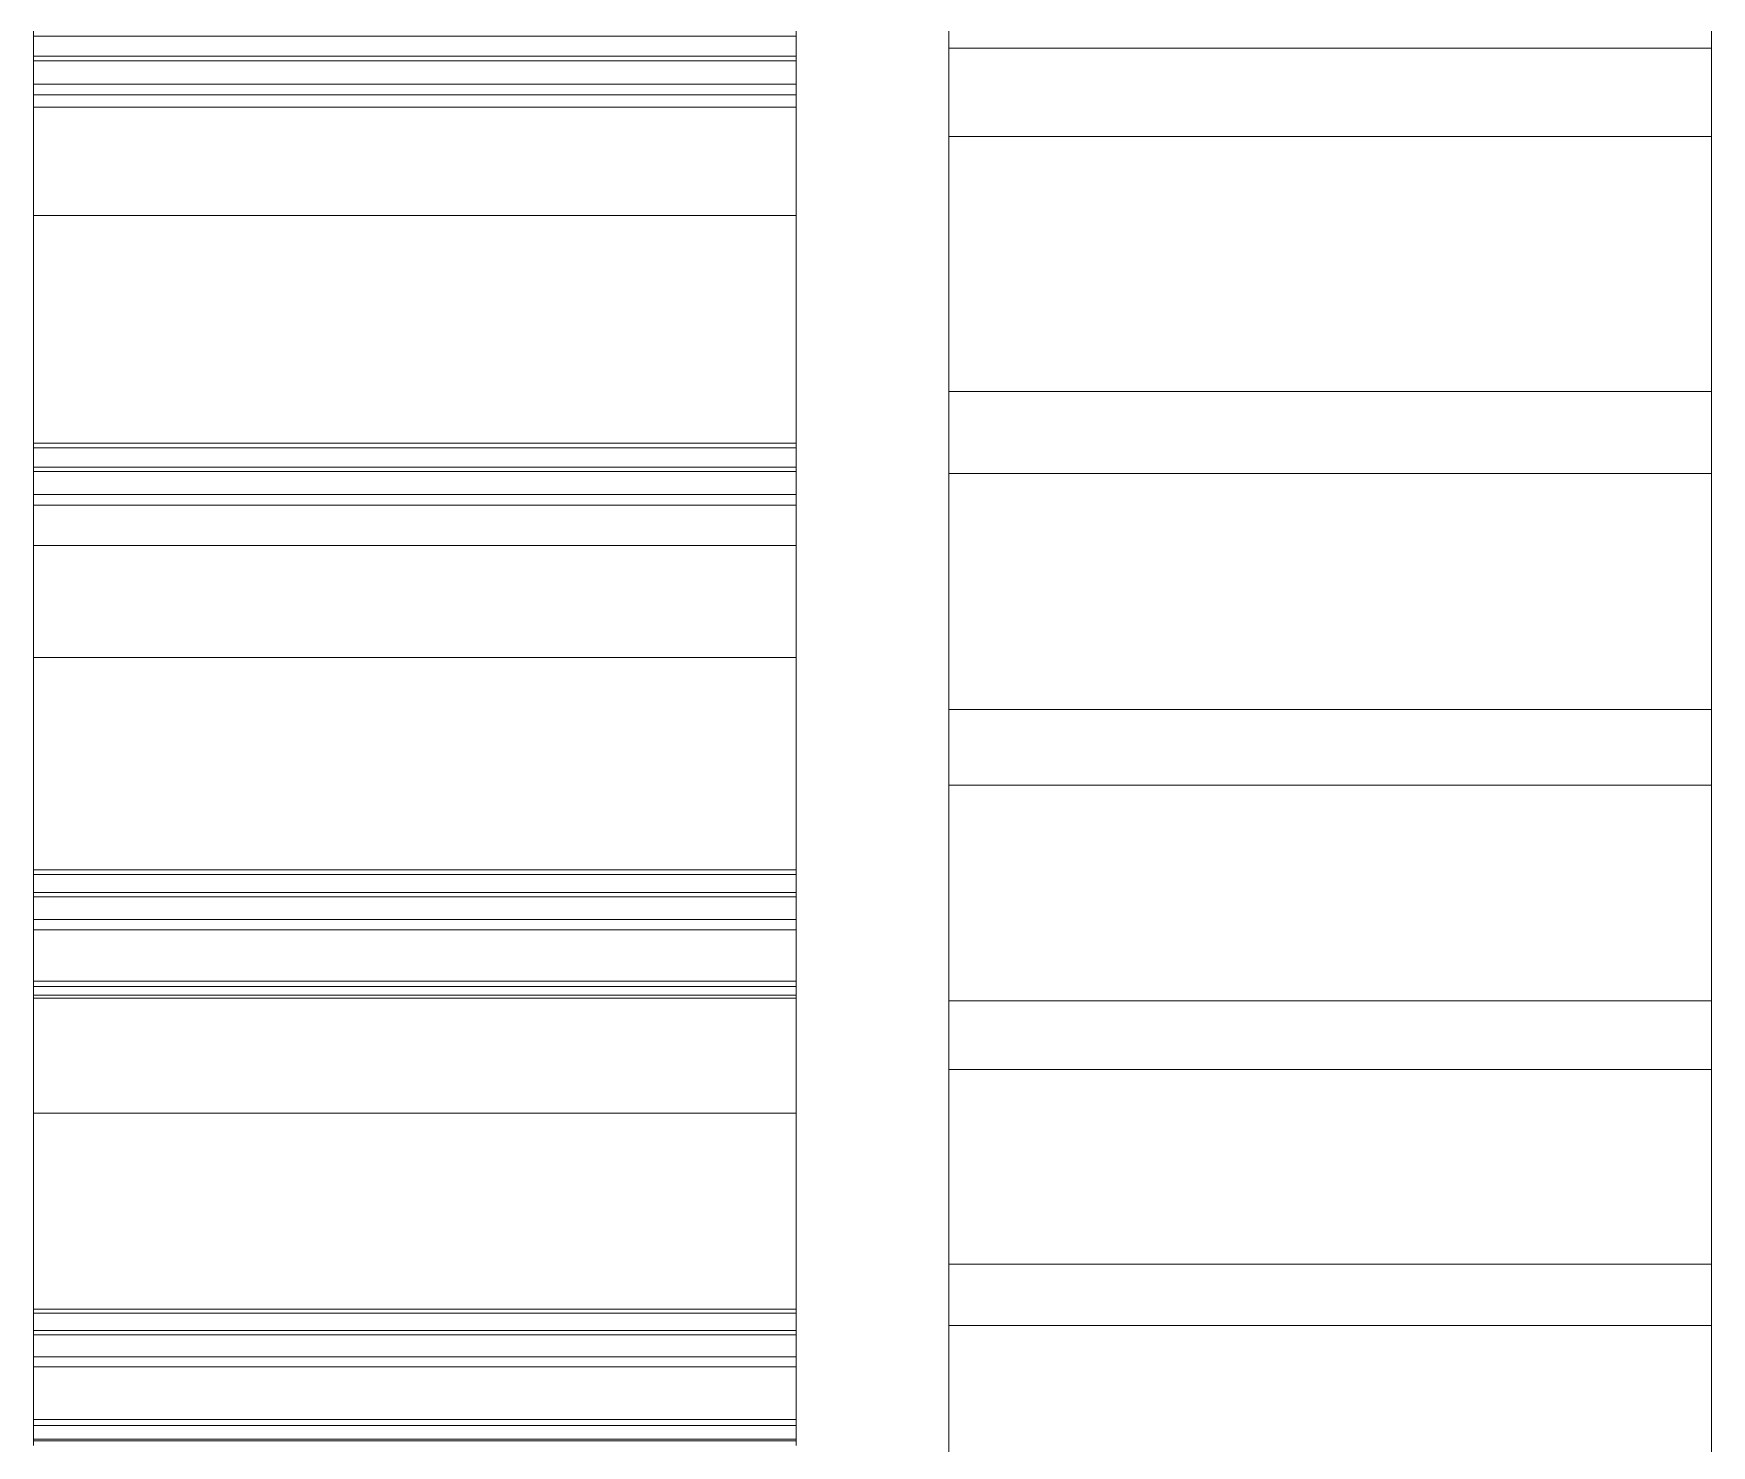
# Model space of a CAD drawing. Header units: millimetres. Extents: x 278858 to 279223, y 218711 to 219074.
# Drawn here: x 279164.13 to 279175.13, y 218934.01 to 218943.26 of the extents above; entities that cross this region are included whole.
import ezdxf

# ---------------------------------------------------------------- set-up
doc = ezdxf.new("R2010")
doc.units = ezdxf.units.MM
doc.header["$LTSCALE"] = 2
doc.layers.add('AM_9', color=251, linetype='Continuous', lineweight=15)

msp = doc.modelspace()

# ---------------------------------------------------------------- linework, layer by layer
at = {"layer": 'AM_9'}
for p, q in [((279164.131, 218943.244), (279164.131, 218943.277)), ((279164.131, 218943.112), (279164.131, 218943.244)), ((279164.131, 218943.244), (279169.131, 218943.244)), ((279169.131, 218943.277), (279169.131, 218943.244)), ((279169.131, 218943.244), (279169.131, 218943.112)), ((279170.131, 218943.221), (279170.131, 218943.277)), ((279175.131, 218943.277), (279175.131, 218943.221)), ((279170.131, 218943.164), (279170.131, 218943.221)), ((279170.131, 218943.164), (279170.131, 218942.586)), ((279170.131, 218943.164), (279175.131, 218943.164)), ((279175.131, 218943.221), (279175.131, 218943.164)), ((279175.131, 218942.586), (279175.131, 218943.164)), ((279164.131, 218943.082), (279164.131, 218943.112)), ((279164.131, 218943.112), (279169.131, 218943.112)), ((279164.131, 218942.929), (279164.131, 218943.082)), ((279164.131, 218943.082), (279169.131, 218943.082)), ((279169.131, 218943.112), (279169.131, 218943.082)), ((279169.131, 218943.082), (279169.131, 218942.929)), ((279164.131, 218942.86), (279164.131, 218942.929)), ((279164.131, 218942.929), (279169.131, 218942.929)), ((279169.131, 218942.929), (279169.131, 218942.86)), ((279164.131, 218942.86), (279164.131, 218942.778)), ((279164.131, 218942.86), (279169.131, 218942.86)), ((279169.131, 218942.778), (279169.131, 218942.86)), ((279164.131, 218942.778), (279164.131, 218942.069)), ((279164.131, 218942.778), (279169.131, 218942.778)), ((279169.131, 218942.069), (279169.131, 218942.778)), ((279170.131, 218942.554), (279170.131, 218942.586)), ((279170.131, 218942.586), (279175.131, 218942.586)), ((279175.131, 218942.586), (279175.131, 218942.554)), ((279170.131, 218942.512), (279170.131, 218942.554)), ((279170.131, 218942.47), (279170.131, 218942.512)), ((279170.131, 218942.428), (279170.131, 218942.47)), ((279175.131, 218942.554), (279175.131, 218942.512)), ((279175.131, 218942.512), (279175.131, 218942.47)), ((279175.131, 218942.47), (279175.131, 218942.428)), ((279170.131, 218942.385), (279170.131, 218942.428)), ((279170.131, 218942.342), (279170.131, 218942.385)), ((279175.131, 218942.428), (279175.131, 218942.385)), ((279175.131, 218942.385), (279175.131, 218942.342)), ((279170.131, 218942.298), (279170.131, 218942.342)), ((279170.131, 218942.254), (279170.131, 218942.298)), ((279170.131, 218942.209), (279170.131, 218942.254)), ((279175.131, 218942.342), (279175.131, 218942.298)), ((279175.131, 218942.298), (279175.131, 218942.254)), ((279175.131, 218942.254), (279175.131, 218942.209)), ((279170.131, 218942.163), (279170.131, 218942.209)), ((279170.131, 218942.117), (279170.131, 218942.163)), ((279175.131, 218942.209), (279175.131, 218942.163)), ((279175.131, 218942.163), (279175.131, 218942.117)), ((279164.131, 218942.021), (279164.131, 218942.069)), ((279164.131, 218942.069), (279169.131, 218942.069)), ((279164.131, 218941.974), (279164.131, 218942.021)), ((279169.131, 218942.069), (279169.131, 218942.021)), ((279169.131, 218942.021), (279169.131, 218941.974)), ((279170.131, 218942.071), (279170.131, 218942.117)), ((279170.131, 218942.024), (279170.131, 218942.071)), ((279170.131, 218941.976), (279170.131, 218942.024)), ((279175.131, 218942.117), (279175.131, 218942.071)), ((279175.131, 218942.071), (279175.131, 218942.024)), ((279175.131, 218942.024), (279175.131, 218941.976)), ((279164.131, 218941.927), (279164.131, 218941.974)), ((279164.131, 218941.881), (279164.131, 218941.927)), ((279169.131, 218941.974), (279169.131, 218941.927)), ((279169.131, 218941.927), (279169.131, 218941.881)), ((279170.131, 218941.928), (279170.131, 218941.976)), ((279170.131, 218941.879), (279170.131, 218941.928)), ((279175.131, 218941.976), (279175.131, 218941.928)), ((279175.131, 218941.928), (279175.131, 218941.879)), ((279164.131, 218941.835), (279164.131, 218941.881)), ((279164.131, 218941.79), (279164.131, 218941.835)), ((279169.131, 218941.881), (279169.131, 218941.835)), ((279169.131, 218941.835), (279169.131, 218941.79)), ((279170.131, 218941.83), (279170.131, 218941.879)), ((279170.131, 218941.781), (279170.131, 218941.83)), ((279175.131, 218941.879), (279175.131, 218941.83)), ((279175.131, 218941.83), (279175.131, 218941.781)), ((279164.131, 218941.746), (279164.131, 218941.79)), ((279164.131, 218941.702), (279164.131, 218941.746)), ((279164.131, 218941.658), (279164.131, 218941.702)), ((279169.131, 218941.79), (279169.131, 218941.746)), ((279169.131, 218941.746), (279169.131, 218941.702)), ((279169.131, 218941.702), (279169.131, 218941.658)), ((279170.131, 218941.73), (279170.131, 218941.781)), ((279170.131, 218941.68), (279170.131, 218941.73)), ((279175.131, 218941.781), (279175.131, 218941.73)), ((279175.131, 218941.73), (279175.131, 218941.68)), ((279164.131, 218941.615), (279164.131, 218941.658)), ((279164.131, 218941.572), (279164.131, 218941.615)), ((279169.131, 218941.658), (279169.131, 218941.615)), ((279169.131, 218941.615), (279169.131, 218941.572)), ((279170.131, 218941.628), (279170.131, 218941.68)), ((279170.131, 218941.577), (279170.131, 218941.628)), ((279175.131, 218941.68), (279175.131, 218941.628)), ((279175.131, 218941.628), (279175.131, 218941.577)), ((279164.131, 218941.53), (279164.131, 218941.572)), ((279164.131, 218941.489), (279164.131, 218941.53)), ((279164.131, 218941.448), (279164.131, 218941.489)), ((279169.131, 218941.572), (279169.131, 218941.53)), ((279169.131, 218941.53), (279169.131, 218941.489)), ((279169.131, 218941.489), (279169.131, 218941.448)), ((279170.131, 218941.524), (279170.131, 218941.577)), ((279170.131, 218941.472), (279170.131, 218941.524)), ((279170.131, 218941.418), (279170.131, 218941.472)), ((279175.131, 218941.577), (279175.131, 218941.524)), ((279175.131, 218941.524), (279175.131, 218941.472)), ((279175.131, 218941.472), (279175.131, 218941.418)), ((279164.131, 218941.407), (279164.131, 218941.448)), ((279164.131, 218941.367), (279164.131, 218941.407)), ((279164.131, 218941.327), (279164.131, 218941.367)), ((279169.131, 218941.448), (279169.131, 218941.407)), ((279169.131, 218941.407), (279169.131, 218941.367)), ((279169.131, 218941.367), (279169.131, 218941.327)), ((279170.131, 218941.364), (279170.131, 218941.418)), ((279170.131, 218941.31), (279170.131, 218941.364)), ((279175.131, 218941.418), (279175.131, 218941.364)), ((279175.131, 218941.364), (279175.131, 218941.31)), ((279164.131, 218941.288), (279164.131, 218941.327)), ((279164.131, 218941.25), (279164.131, 218941.288)), ((279169.131, 218941.327), (279169.131, 218941.288)), ((279169.131, 218941.288), (279169.131, 218941.25)), ((279170.131, 218941.255), (279170.131, 218941.31)), ((279170.131, 218941.199), (279170.131, 218941.255)), ((279175.131, 218941.31), (279175.131, 218941.255)), ((279175.131, 218941.255), (279175.131, 218941.199)), ((279164.131, 218941.211), (279164.131, 218941.25)), ((279164.131, 218941.174), (279164.131, 218941.211)), ((279164.131, 218941.137), (279164.131, 218941.174)), ((279169.131, 218941.25), (279169.131, 218941.211)), ((279169.131, 218941.211), (279169.131, 218941.174)), ((279169.131, 218941.174), (279169.131, 218941.137)), ((279170.131, 218941.143), (279170.131, 218941.199)), ((279170.131, 218941.087), (279170.131, 218941.143)), ((279175.131, 218941.199), (279175.131, 218941.143)), ((279175.131, 218941.143), (279175.131, 218941.087)), ((279164.131, 218941.1), (279164.131, 218941.137)), ((279164.131, 218941.064), (279164.131, 218941.1)), ((279164.131, 218941.028), (279164.131, 218941.064)), ((279169.131, 218941.137), (279169.131, 218941.1)), ((279169.131, 218941.1), (279169.131, 218941.064)), ((279169.131, 218941.064), (279169.131, 218941.028)), ((279170.131, 218941.03), (279170.131, 218941.087)), ((279175.131, 218941.087), (279175.131, 218941.03)), ((279164.131, 218940.993), (279164.131, 218941.028)), ((279164.131, 218940.958), (279164.131, 218940.993)), ((279164.131, 218940.923), (279164.131, 218940.958)), ((279164.131, 218940.89), (279164.131, 218940.923)), ((279169.131, 218941.028), (279169.131, 218940.993)), ((279169.131, 218940.993), (279169.131, 218940.958)), ((279169.131, 218940.958), (279169.131, 218940.923)), ((279169.131, 218940.923), (279169.131, 218940.89)), ((279170.131, 218940.972), (279170.131, 218941.03)), ((279170.131, 218940.914), (279170.131, 218940.972)), ((279175.131, 218941.03), (279175.131, 218940.972)), ((279175.131, 218940.972), (279175.131, 218940.914)), ((279164.131, 218940.856), (279164.131, 218940.89)), ((279164.131, 218940.823), (279164.131, 218940.856)), ((279164.131, 218940.791), (279164.131, 218940.823)), ((279169.131, 218940.89), (279169.131, 218940.856)), ((279169.131, 218940.856), (279169.131, 218940.823)), ((279169.131, 218940.823), (279169.131, 218940.791)), ((279170.131, 218940.914), (279170.131, 218940.376)), ((279170.131, 218940.914), (279175.131, 218940.914)), ((279175.131, 218940.376), (279175.131, 218940.914)), ((279164.131, 218940.759), (279164.131, 218940.791)), ((279164.131, 218940.727), (279164.131, 218940.759)), ((279164.131, 218940.696), (279164.131, 218940.727)), ((279169.131, 218940.791), (279169.131, 218940.759)), ((279169.131, 218940.759), (279169.131, 218940.727)), ((279169.131, 218940.727), (279169.131, 218940.696)), ((279164.131, 218940.665), (279164.131, 218940.696)), ((279164.131, 218940.635), (279164.131, 218940.665)), ((279164.131, 218940.605), (279164.131, 218940.635)), ((279164.131, 218940.576), (279164.131, 218940.605)), ((279169.131, 218940.696), (279169.131, 218940.665)), ((279169.131, 218940.665), (279169.131, 218940.635)), ((279169.131, 218940.635), (279169.131, 218940.605)), ((279169.131, 218940.605), (279169.131, 218940.576)), ((279164.131, 218940.545), (279164.131, 218940.576)), ((279164.131, 218940.576), (279169.131, 218940.576)), ((279164.131, 218940.418), (279164.131, 218940.545)), ((279164.131, 218940.545), (279169.131, 218940.545)), ((279169.131, 218940.576), (279169.131, 218940.545)), ((279169.131, 218940.545), (279169.131, 218940.418)), ((279164.131, 218940.389), (279164.131, 218940.418)), ((279164.131, 218940.418), (279169.131, 218940.418)), ((279164.131, 218940.238), (279164.131, 218940.389)), ((279164.131, 218940.389), (279169.131, 218940.389)), ((279169.131, 218940.418), (279169.131, 218940.389)), ((279169.131, 218940.389), (279169.131, 218940.238)), ((279170.131, 218940.338), (279170.131, 218940.376)), ((279170.131, 218940.376), (279175.131, 218940.376)), ((279175.131, 218940.376), (279175.131, 218940.338)), ((279170.131, 218940.293), (279170.131, 218940.338)), ((279170.131, 218940.248), (279170.131, 218940.293)), ((279175.131, 218940.338), (279175.131, 218940.293)), ((279175.131, 218940.293), (279175.131, 218940.248)), ((279164.131, 218940.17), (279164.131, 218940.238)), ((279164.131, 218940.238), (279169.131, 218940.238)), ((279164.131, 218940.17), (279164.131, 218939.905)), ((279164.131, 218940.17), (279169.131, 218940.17)), ((279169.131, 218940.238), (279169.131, 218940.17)), ((279169.131, 218939.905), (279169.131, 218940.17)), ((279170.131, 218940.202), (279170.131, 218940.248)), ((279170.131, 218940.156), (279170.131, 218940.202)), ((279170.131, 218940.109), (279170.131, 218940.156)), ((279175.131, 218940.248), (279175.131, 218940.202)), ((279175.131, 218940.202), (279175.131, 218940.156)), ((279175.131, 218940.156), (279175.131, 218940.109)), ((279170.131, 218940.062), (279170.131, 218940.109)), ((279170.131, 218940.014), (279170.131, 218940.062)), ((279175.131, 218940.109), (279175.131, 218940.062)), ((279175.131, 218940.062), (279175.131, 218940.014)), ((279170.131, 218939.966), (279170.131, 218940.014)), ((279170.131, 218939.917), (279170.131, 218939.966)), ((279175.131, 218940.014), (279175.131, 218939.966)), ((279175.131, 218939.966), (279175.131, 218939.917)), ((279164.131, 218939.905), (279164.131, 218939.171)), ((279164.131, 218939.905), (279169.131, 218939.905)), ((279169.131, 218939.171), (279169.131, 218939.905)), ((279170.131, 218939.868), (279170.131, 218939.917)), ((279170.131, 218939.818), (279170.131, 218939.868)), ((279175.131, 218939.917), (279175.131, 218939.868)), ((279175.131, 218939.868), (279175.131, 218939.818)), ((279170.131, 218939.767), (279170.131, 218939.818)), ((279170.131, 218939.716), (279170.131, 218939.767)), ((279170.131, 218939.665), (279170.131, 218939.716)), ((279175.131, 218939.818), (279175.131, 218939.767)), ((279175.131, 218939.767), (279175.131, 218939.716)), ((279175.131, 218939.716), (279175.131, 218939.665)), ((279170.131, 218939.613), (279170.131, 218939.665)), ((279170.131, 218939.56), (279170.131, 218939.613)), ((279175.131, 218939.665), (279175.131, 218939.613)), ((279175.131, 218939.613), (279175.131, 218939.56)), ((279170.131, 218939.507), (279170.131, 218939.56)), ((279170.131, 218939.453), (279170.131, 218939.507)), ((279175.131, 218939.56), (279175.131, 218939.507)), ((279175.131, 218939.507), (279175.131, 218939.453)), ((279170.131, 218939.399), (279170.131, 218939.453)), ((279170.131, 218939.345), (279170.131, 218939.399)), ((279175.131, 218939.453), (279175.131, 218939.399)), ((279175.131, 218939.399), (279175.131, 218939.345)), ((279170.131, 218939.289), (279170.131, 218939.345)), ((279170.131, 218939.234), (279170.131, 218939.289)), ((279175.131, 218939.345), (279175.131, 218939.289)), ((279175.131, 218939.289), (279175.131, 218939.234)), ((279164.131, 218939.126), (279164.131, 218939.171)), ((279164.131, 218939.171), (279169.131, 218939.171)), ((279169.131, 218939.171), (279169.131, 218939.126)), ((279170.131, 218939.177), (279170.131, 218939.234)), ((279170.131, 218939.121), (279170.131, 218939.177)), ((279175.131, 218939.234), (279175.131, 218939.177)), ((279175.131, 218939.177), (279175.131, 218939.121)), ((279164.131, 218939.081), (279164.131, 218939.126)), ((279164.131, 218939.038), (279164.131, 218939.081)), ((279169.131, 218939.126), (279169.131, 218939.081)), ((279169.131, 218939.081), (279169.131, 218939.038)), ((279170.131, 218939.063), (279170.131, 218939.121)), ((279170.131, 218939.005), (279170.131, 218939.063)), ((279175.131, 218939.121), (279175.131, 218939.063)), ((279175.131, 218939.063), (279175.131, 218939.005)), ((279164.131, 218938.994), (279164.131, 218939.038)), ((279164.131, 218938.952), (279164.131, 218938.994)), ((279164.131, 218938.909), (279164.131, 218938.952)), ((279169.131, 218939.038), (279169.131, 218938.994)), ((279169.131, 218938.994), (279169.131, 218938.952)), ((279169.131, 218938.952), (279169.131, 218938.909)), ((279170.131, 218938.947), (279170.131, 218939.005)), ((279170.131, 218938.888), (279170.131, 218938.947)), ((279175.131, 218939.005), (279175.131, 218938.947)), ((279175.131, 218938.947), (279175.131, 218938.888)), ((279164.131, 218938.867), (279164.131, 218938.909)), ((279164.131, 218938.826), (279164.131, 218938.867)), ((279169.131, 218938.909), (279169.131, 218938.867)), ((279169.131, 218938.867), (279169.131, 218938.826)), ((279170.131, 218938.829), (279170.131, 218938.888)), ((279175.131, 218938.888), (279175.131, 218938.829)), ((279164.131, 218938.785), (279164.131, 218938.826)), ((279164.131, 218938.745), (279164.131, 218938.785)), ((279164.131, 218938.705), (279164.131, 218938.745)), ((279169.131, 218938.826), (279169.131, 218938.785)), ((279169.131, 218938.785), (279169.131, 218938.745)), ((279169.131, 218938.745), (279169.131, 218938.705)), ((279170.131, 218938.829), (279170.131, 218938.334)), ((279170.131, 218938.829), (279175.131, 218938.829)), ((279175.131, 218938.334), (279175.131, 218938.829)), ((279164.131, 218938.666), (279164.131, 218938.705)), ((279164.131, 218938.627), (279164.131, 218938.666)), ((279164.131, 218938.588), (279164.131, 218938.627)), ((279169.131, 218938.705), (279169.131, 218938.666)), ((279169.131, 218938.666), (279169.131, 218938.627)), ((279169.131, 218938.627), (279169.131, 218938.588)), ((279164.131, 218938.55), (279164.131, 218938.588)), ((279164.131, 218938.513), (279164.131, 218938.55)), ((279164.131, 218938.476), (279164.131, 218938.513)), ((279169.131, 218938.588), (279169.131, 218938.55)), ((279169.131, 218938.55), (279169.131, 218938.513)), ((279169.131, 218938.513), (279169.131, 218938.476)), ((279164.131, 218938.44), (279164.131, 218938.476)), ((279164.131, 218938.404), (279164.131, 218938.44)), ((279164.131, 218938.368), (279164.131, 218938.404)), ((279169.131, 218938.476), (279169.131, 218938.44)), ((279169.131, 218938.44), (279169.131, 218938.404)), ((279169.131, 218938.404), (279169.131, 218938.368)), ((279164.131, 218938.333), (279164.131, 218938.368)), ((279164.131, 218938.298), (279164.131, 218938.333)), ((279164.131, 218938.264), (279164.131, 218938.298)), ((279169.131, 218938.368), (279169.131, 218938.333)), ((279169.131, 218938.333), (279169.131, 218938.298)), ((279169.131, 218938.298), (279169.131, 218938.264)), ((279170.131, 218938.32), (279170.131, 218938.334)), ((279170.131, 218938.334), (279175.131, 218938.334)), ((279170.131, 218938.273), (279170.131, 218938.32)), ((279175.131, 218938.334), (279175.131, 218938.32)), ((279175.131, 218938.32), (279175.131, 218938.273)), ((279164.131, 218938.23), (279164.131, 218938.264)), ((279164.131, 218938.197), (279164.131, 218938.23)), ((279164.131, 218938.164), (279164.131, 218938.197)), ((279169.131, 218938.264), (279169.131, 218938.23)), ((279169.131, 218938.23), (279169.131, 218938.197)), ((279169.131, 218938.197), (279169.131, 218938.164)), ((279170.131, 218938.225), (279170.131, 218938.273)), ((279170.131, 218938.176), (279170.131, 218938.225)), ((279170.131, 218938.127), (279170.131, 218938.176)), ((279175.131, 218938.273), (279175.131, 218938.225)), ((279175.131, 218938.225), (279175.131, 218938.176)), ((279175.131, 218938.176), (279175.131, 218938.127)), ((279164.131, 218938.132), (279164.131, 218938.164)), ((279164.131, 218938.1), (279164.131, 218938.132)), ((279164.131, 218938.069), (279164.131, 218938.1)), ((279164.131, 218938.038), (279164.131, 218938.069)), ((279169.131, 218938.164), (279169.131, 218938.132)), ((279169.131, 218938.132), (279169.131, 218938.1)), ((279169.131, 218938.1), (279169.131, 218938.069)), ((279169.131, 218938.069), (279169.131, 218938.038)), ((279170.131, 218938.078), (279170.131, 218938.127)), ((279170.131, 218938.028), (279170.131, 218938.078)), ((279175.131, 218938.127), (279175.131, 218938.078)), ((279175.131, 218938.078), (279175.131, 218938.028)), ((279164.131, 218938.007), (279164.131, 218938.038)), ((279164.131, 218937.977), (279164.131, 218938.007)), ((279164.131, 218937.947), (279164.131, 218937.977)), ((279169.131, 218938.038), (279169.131, 218938.007)), ((279169.131, 218938.007), (279169.131, 218937.977)), ((279169.131, 218937.977), (279169.131, 218937.947)), ((279170.131, 218937.978), (279170.131, 218938.028)), ((279170.131, 218937.927), (279170.131, 218937.978)), ((279175.131, 218938.028), (279175.131, 218937.978)), ((279175.131, 218937.978), (279175.131, 218937.927)), ((279164.131, 218937.918), (279164.131, 218937.947)), ((279164.131, 218937.889), (279164.131, 218937.918)), ((279164.131, 218937.861), (279164.131, 218937.889)), ((279164.131, 218937.833), (279164.131, 218937.861)), ((279169.131, 218937.947), (279169.131, 218937.918)), ((279169.131, 218937.918), (279169.131, 218937.889)), ((279169.131, 218937.889), (279169.131, 218937.861)), ((279169.131, 218937.861), (279169.131, 218937.833)), ((279170.131, 218937.875), (279170.131, 218937.927)), ((279170.131, 218937.823), (279170.131, 218937.875)), ((279175.131, 218937.927), (279175.131, 218937.875)), ((279175.131, 218937.875), (279175.131, 218937.823)), ((279164.131, 218937.806), (279164.131, 218937.833)), ((279164.131, 218937.778), (279164.131, 218937.806)), ((279164.131, 218937.749), (279164.131, 218937.778)), ((279164.131, 218937.778), (279169.131, 218937.778)), ((279164.131, 218937.629), (279164.131, 218937.749)), ((279164.131, 218937.749), (279169.131, 218937.749)), ((279169.131, 218937.833), (279169.131, 218937.806)), ((279169.131, 218937.806), (279169.131, 218937.778)), ((279169.131, 218937.778), (279169.131, 218937.749)), ((279169.131, 218937.749), (279169.131, 218937.629)), ((279170.131, 218937.77), (279170.131, 218937.823)), ((279170.131, 218937.717), (279170.131, 218937.77)), ((279175.131, 218937.823), (279175.131, 218937.77)), ((279175.131, 218937.77), (279175.131, 218937.717)), ((279164.131, 218937.601), (279164.131, 218937.629)), ((279164.131, 218937.629), (279169.131, 218937.629)), ((279169.131, 218937.629), (279169.131, 218937.601)), ((279170.131, 218937.664), (279170.131, 218937.717)), ((279170.131, 218937.61), (279170.131, 218937.664)), ((279175.131, 218937.717), (279175.131, 218937.664)), ((279175.131, 218937.664), (279175.131, 218937.61)), ((279164.131, 218937.452), (279164.131, 218937.601)), ((279164.131, 218937.601), (279169.131, 218937.601)), ((279169.131, 218937.601), (279169.131, 218937.452)), ((279170.131, 218937.555), (279170.131, 218937.61)), ((279170.131, 218937.5), (279170.131, 218937.555)), ((279175.131, 218937.61), (279175.131, 218937.555)), ((279175.131, 218937.555), (279175.131, 218937.5)), ((279164.131, 218937.385), (279164.131, 218937.452)), ((279164.131, 218937.452), (279169.131, 218937.452)), ((279169.131, 218937.452), (279169.131, 218937.385)), ((279170.131, 218937.444), (279170.131, 218937.5)), ((279170.131, 218937.388), (279170.131, 218937.444)), ((279175.131, 218937.5), (279175.131, 218937.444)), ((279175.131, 218937.444), (279175.131, 218937.388)), ((279164.131, 218937.385), (279164.131, 218937.049)), ((279164.131, 218937.385), (279169.131, 218937.385)), ((279169.131, 218937.049), (279169.131, 218937.385)), ((279170.131, 218937.331), (279170.131, 218937.388)), ((279170.131, 218937.274), (279170.131, 218937.331)), ((279175.131, 218937.388), (279175.131, 218937.331)), ((279175.131, 218937.331), (279175.131, 218937.274)), ((279170.131, 218937.216), (279170.131, 218937.274)), ((279170.131, 218937.157), (279170.131, 218937.216)), ((279175.131, 218937.274), (279175.131, 218937.216)), ((279175.131, 218937.216), (279175.131, 218937.157)), ((279170.131, 218937.099), (279170.131, 218937.157)), ((279170.131, 218937.039), (279170.131, 218937.099)), ((279175.131, 218937.157), (279175.131, 218937.099)), ((279175.131, 218937.099), (279175.131, 218937.039)), ((279164.131, 218937.014), (279164.131, 218937.049)), ((279164.131, 218937.049), (279169.131, 218937.049)), ((279164.131, 218936.957), (279164.131, 218937.014)), ((279164.131, 218937.014), (279169.131, 218937.014)), ((279169.131, 218937.049), (279169.131, 218937.014)), ((279169.131, 218937.014), (279169.131, 218936.957)), ((279170.131, 218936.979), (279170.131, 218937.039)), ((279170.131, 218936.919), (279170.131, 218936.979)), ((279175.131, 218937.039), (279175.131, 218936.979)), ((279175.131, 218936.979), (279175.131, 218936.919)), ((279164.131, 218936.956), (279164.131, 218936.957)), ((279164.131, 218936.957), (279164.131, 218936.957)), ((279164.131, 218936.957), (279164.131, 218936.957)), ((279164.131, 218936.957), (279164.131, 218936.957)), ((279164.131, 218936.957), (279169.131, 218936.957)), ((279164.131, 218936.955), (279164.131, 218936.956)), ((279164.131, 218936.954), (279164.131, 218936.955)), ((279164.131, 218936.953), (279164.131, 218936.954)), ((279164.131, 218936.952), (279164.131, 218936.953)), ((279164.131, 218936.95), (279164.131, 218936.952)), ((279164.131, 218936.948), (279164.131, 218936.95)), ((279164.131, 218936.946), (279164.131, 218936.948)), ((279164.131, 218936.944), (279164.131, 218936.946)), ((279164.131, 218936.941), (279164.131, 218936.944)), ((279164.131, 218936.938), (279164.131, 218936.941)), ((279164.131, 218936.938), (279164.131, 218936.183)), ((279164.131, 218936.938), (279169.131, 218936.938)), ((279169.131, 218936.957), (279169.131, 218936.956)), ((279169.131, 218936.957), (279169.131, 218936.957)), ((279169.131, 218936.957), (279169.131, 218936.957)), ((279169.131, 218936.957), (279169.131, 218936.957)), ((279169.131, 218936.956), (279169.131, 218936.955)), ((279169.131, 218936.955), (279169.131, 218936.954)), ((279169.131, 218936.954), (279169.131, 218936.953)), ((279169.131, 218936.953), (279169.131, 218936.952)), ((279169.131, 218936.952), (279169.131, 218936.95)), ((279169.131, 218936.95), (279169.131, 218936.948)), ((279169.131, 218936.948), (279169.131, 218936.946)), ((279169.131, 218936.946), (279169.131, 218936.944)), ((279169.131, 218936.944), (279169.131, 218936.941)), ((279169.131, 218936.941), (279169.131, 218936.938)), ((279169.131, 218936.183), (279169.131, 218936.938)), ((279170.131, 218936.919), (279170.131, 218936.469)), ((279170.131, 218936.919), (279175.131, 218936.919)), ((279175.131, 218936.469), (279175.131, 218936.919)), ((279170.131, 218936.419), (279170.131, 218936.469)), ((279170.131, 218936.469), (279170.131, 218936.469)), ((279170.131, 218936.469), (279175.131, 218936.469)), ((279170.131, 218936.369), (279170.131, 218936.419)), ((279175.131, 218936.469), (279175.131, 218936.419)), ((279175.131, 218936.469), (279175.131, 218936.469)), ((279175.131, 218936.419), (279175.131, 218936.369)), ((279170.131, 218936.318), (279170.131, 218936.369)), ((279170.131, 218936.267), (279170.131, 218936.318)), ((279175.131, 218936.369), (279175.131, 218936.318)), ((279175.131, 218936.318), (279175.131, 218936.267)), ((279170.131, 218936.215), (279170.131, 218936.267)), ((279170.131, 218936.163), (279170.131, 218936.215)), ((279175.131, 218936.267), (279175.131, 218936.215)), ((279175.131, 218936.215), (279175.131, 218936.163)), ((279164.131, 218936.141), (279164.131, 218936.183)), ((279164.131, 218936.183), (279169.131, 218936.183)), ((279164.131, 218936.1), (279164.131, 218936.141)), ((279164.131, 218936.059), (279164.131, 218936.1)), ((279169.131, 218936.183), (279169.131, 218936.141)), ((279169.131, 218936.141), (279169.131, 218936.1)), ((279169.131, 218936.1), (279169.131, 218936.059)), ((279170.131, 218936.11), (279170.131, 218936.163)), ((279170.131, 218936.057), (279170.131, 218936.11)), ((279175.131, 218936.163), (279175.131, 218936.11)), ((279175.131, 218936.11), (279175.131, 218936.057)), ((279164.131, 218936.019), (279164.131, 218936.059)), ((279164.131, 218935.979), (279164.131, 218936.019)), ((279164.131, 218935.94), (279164.131, 218935.979)), ((279169.131, 218936.059), (279169.131, 218936.019)), ((279169.131, 218936.019), (279169.131, 218935.979)), ((279169.131, 218935.979), (279169.131, 218935.94)), ((279170.131, 218936.003), (279170.131, 218936.057)), ((279170.131, 218935.948), (279170.131, 218936.003)), ((279175.131, 218936.057), (279175.131, 218936.003)), ((279175.131, 218936.003), (279175.131, 218935.948)), ((279164.131, 218935.901), (279164.131, 218935.94)), ((279164.131, 218935.863), (279164.131, 218935.901)), ((279164.131, 218935.825), (279164.131, 218935.863)), ((279169.131, 218935.94), (279169.131, 218935.901)), ((279169.131, 218935.901), (279169.131, 218935.863)), ((279169.131, 218935.863), (279169.131, 218935.825)), ((279170.131, 218935.893), (279170.131, 218935.948)), ((279170.131, 218935.838), (279170.131, 218935.893)), ((279175.131, 218935.948), (279175.131, 218935.893)), ((279175.131, 218935.893), (279175.131, 218935.838)), ((279164.131, 218935.788), (279164.131, 218935.825)), ((279164.131, 218935.751), (279164.131, 218935.788)), ((279164.131, 218935.714), (279164.131, 218935.751)), ((279169.131, 218935.825), (279169.131, 218935.788)), ((279169.131, 218935.788), (279169.131, 218935.751)), ((279169.131, 218935.751), (279169.131, 218935.714)), ((279170.131, 218935.782), (279170.131, 218935.838)), ((279170.131, 218935.725), (279170.131, 218935.782)), ((279175.131, 218935.838), (279175.131, 218935.782)), ((279175.131, 218935.782), (279175.131, 218935.725)), ((279164.131, 218935.678), (279164.131, 218935.714)), ((279164.131, 218935.643), (279164.131, 218935.678)), ((279164.131, 218935.608), (279164.131, 218935.643)), ((279169.131, 218935.714), (279169.131, 218935.678)), ((279169.131, 218935.678), (279169.131, 218935.643)), ((279169.131, 218935.643), (279169.131, 218935.608)), ((279170.131, 218935.668), (279170.131, 218935.725)), ((279170.131, 218935.611), (279170.131, 218935.668)), ((279175.131, 218935.725), (279175.131, 218935.668)), ((279175.131, 218935.668), (279175.131, 218935.611)), ((279164.131, 218935.573), (279164.131, 218935.608)), ((279164.131, 218935.539), (279164.131, 218935.573)), ((279164.131, 218935.505), (279164.131, 218935.539)), ((279169.131, 218935.608), (279169.131, 218935.573)), ((279169.131, 218935.573), (279169.131, 218935.539)), ((279169.131, 218935.539), (279169.131, 218935.505)), ((279170.131, 218935.553), (279170.131, 218935.611)), ((279170.131, 218935.494), (279170.131, 218935.553)), ((279175.131, 218935.611), (279175.131, 218935.553)), ((279175.131, 218935.553), (279175.131, 218935.494)), ((279164.131, 218935.472), (279164.131, 218935.505)), ((279164.131, 218935.439), (279164.131, 218935.472)), ((279164.131, 218935.407), (279164.131, 218935.439)), ((279169.131, 218935.505), (279169.131, 218935.472)), ((279169.131, 218935.472), (279169.131, 218935.439)), ((279169.131, 218935.439), (279169.131, 218935.407)), ((279170.131, 218935.435), (279170.131, 218935.494)), ((279170.131, 218935.376), (279170.131, 218935.435)), ((279175.131, 218935.494), (279175.131, 218935.435)), ((279175.131, 218935.435), (279175.131, 218935.376)), ((279164.131, 218935.375), (279164.131, 218935.407)), ((279164.131, 218935.343), (279164.131, 218935.375)), ((279164.131, 218935.312), (279164.131, 218935.343)), ((279164.131, 218935.282), (279164.131, 218935.312)), ((279169.131, 218935.407), (279169.131, 218935.375)), ((279169.131, 218935.375), (279169.131, 218935.343)), ((279169.131, 218935.343), (279169.131, 218935.312)), ((279169.131, 218935.312), (279169.131, 218935.282)), ((279170.131, 218935.315), (279170.131, 218935.376)), ((279170.131, 218935.255), (279170.131, 218935.315)), ((279175.131, 218935.376), (279175.131, 218935.315)), ((279175.131, 218935.315), (279175.131, 218935.255)), ((279164.131, 218935.252), (279164.131, 218935.282)), ((279164.131, 218935.222), (279164.131, 218935.252)), ((279164.131, 218935.193), (279164.131, 218935.222)), ((279169.131, 218935.282), (279169.131, 218935.252)), ((279169.131, 218935.252), (279169.131, 218935.222)), ((279169.131, 218935.222), (279169.131, 218935.193)), ((279170.131, 218935.194), (279170.131, 218935.255)), ((279175.131, 218935.255), (279175.131, 218935.194)), ((279164.131, 218935.164), (279164.131, 218935.193)), ((279164.131, 218935.135), (279164.131, 218935.164)), ((279164.131, 218935.107), (279164.131, 218935.135)), ((279164.131, 218935.08), (279164.131, 218935.107)), ((279169.131, 218935.193), (279169.131, 218935.164)), ((279169.131, 218935.164), (279169.131, 218935.135)), ((279169.131, 218935.135), (279169.131, 218935.107)), ((279169.131, 218935.107), (279169.131, 218935.08)), ((279170.131, 218935.194), (279170.131, 218934.792)), ((279170.131, 218935.194), (279175.131, 218935.194)), ((279175.131, 218934.792), (279175.131, 218935.194)), ((279164.131, 218935.053), (279164.131, 218935.08)), ((279164.131, 218935.026), (279164.131, 218935.053)), ((279164.131, 218934.999), (279164.131, 218935.026)), ((279164.131, 218934.974), (279164.131, 218934.999)), ((279169.131, 218935.08), (279169.131, 218935.053)), ((279169.131, 218935.053), (279169.131, 218935.026)), ((279169.131, 218935.026), (279169.131, 218934.999)), ((279169.131, 218934.999), (279169.131, 218934.974)), ((279164.131, 218934.948), (279164.131, 218934.974)), ((279164.131, 218934.923), (279164.131, 218934.948)), ((279164.131, 218934.898), (279164.131, 218934.923)), ((279164.131, 218934.872), (279164.131, 218934.898)), ((279164.131, 218934.898), (279169.131, 218934.898)), ((279164.131, 218934.758), (279164.131, 218934.872)), ((279164.131, 218934.872), (279169.131, 218934.872)), ((279169.131, 218934.974), (279169.131, 218934.948)), ((279169.131, 218934.948), (279169.131, 218934.923)), ((279169.131, 218934.923), (279169.131, 218934.898)), ((279169.131, 218934.898), (279169.131, 218934.872)), ((279169.131, 218934.872), (279169.131, 218934.758)), ((279170.131, 218934.744), (279170.131, 218934.792)), ((279170.131, 218934.792), (279175.131, 218934.792)), ((279175.131, 218934.792), (279175.131, 218934.744)), ((279164.131, 218934.731), (279164.131, 218934.758)), ((279164.131, 218934.758), (279169.131, 218934.758)), ((279164.131, 218934.585), (279164.131, 218934.731)), ((279164.131, 218934.731), (279169.131, 218934.731)), ((279169.131, 218934.758), (279169.131, 218934.731)), ((279169.131, 218934.731), (279169.131, 218934.585)), ((279170.131, 218934.692), (279170.131, 218934.744)), ((279170.131, 218934.639), (279170.131, 218934.692)), ((279175.131, 218934.744), (279175.131, 218934.692)), ((279175.131, 218934.692), (279175.131, 218934.639)), ((279164.131, 218934.52), (279164.131, 218934.585)), ((279164.131, 218934.585), (279169.131, 218934.585)), ((279169.131, 218934.585), (279169.131, 218934.52)), ((279170.131, 218934.586), (279170.131, 218934.639)), ((279170.131, 218934.532), (279170.131, 218934.586)), ((279175.131, 218934.639), (279175.131, 218934.586)), ((279175.131, 218934.586), (279175.131, 218934.532)), ((279164.131, 218934.52), (279164.131, 218934.176)), ((279164.131, 218934.52), (279169.131, 218934.52)), ((279169.131, 218934.176), (279169.131, 218934.52)), ((279170.131, 218934.477), (279170.131, 218934.532)), ((279170.131, 218934.422), (279170.131, 218934.477)), ((279175.131, 218934.532), (279175.131, 218934.477)), ((279175.131, 218934.477), (279175.131, 218934.422)), ((279170.131, 218934.367), (279170.131, 218934.422)), ((279170.131, 218934.311), (279170.131, 218934.367)), ((279175.131, 218934.422), (279175.131, 218934.367)), ((279175.131, 218934.367), (279175.131, 218934.311)), ((279170.131, 218934.254), (279170.131, 218934.311)), ((279170.131, 218934.197), (279170.131, 218934.254)), ((279175.131, 218934.311), (279175.131, 218934.254)), ((279175.131, 218934.254), (279175.131, 218934.197)), ((279164.131, 218934.136), (279164.131, 218934.176)), ((279164.131, 218934.176), (279169.131, 218934.176)), ((279164.131, 218934.046), (279164.131, 218934.136)), ((279164.131, 218934.136), (279169.131, 218934.136)), ((279169.131, 218934.176), (279169.131, 218934.136)), ((279169.131, 218934.136), (279169.131, 218934.046)), ((279170.131, 218934.14), (279170.131, 218934.197)), ((279170.131, 218934.082), (279170.131, 218934.14)), ((279175.131, 218934.197), (279175.131, 218934.14)), ((279175.131, 218934.14), (279175.131, 218934.082)), ((279164.131, 218934.036), (279164.131, 218934.046)), ((279164.131, 218934.046), (279169.131, 218934.046)), ((279164.131, 218934.005), (279164.131, 218934.036)), ((279164.131, 218934.036), (279169.131, 218934.036)), ((279169.131, 218934.046), (279169.131, 218934.036)), ((279169.131, 218934.036), (279169.131, 218934.005)), ((279170.131, 218934.023), (279170.131, 218934.082)), ((279170.131, 218933.964), (279170.131, 218934.023)), ((279175.131, 218934.082), (279175.131, 218934.023)), ((279175.131, 218934.023), (279175.131, 218933.964))]:
    msp.add_line(p, q, dxfattribs=at)

doc.saveas('drawing.dxf')
